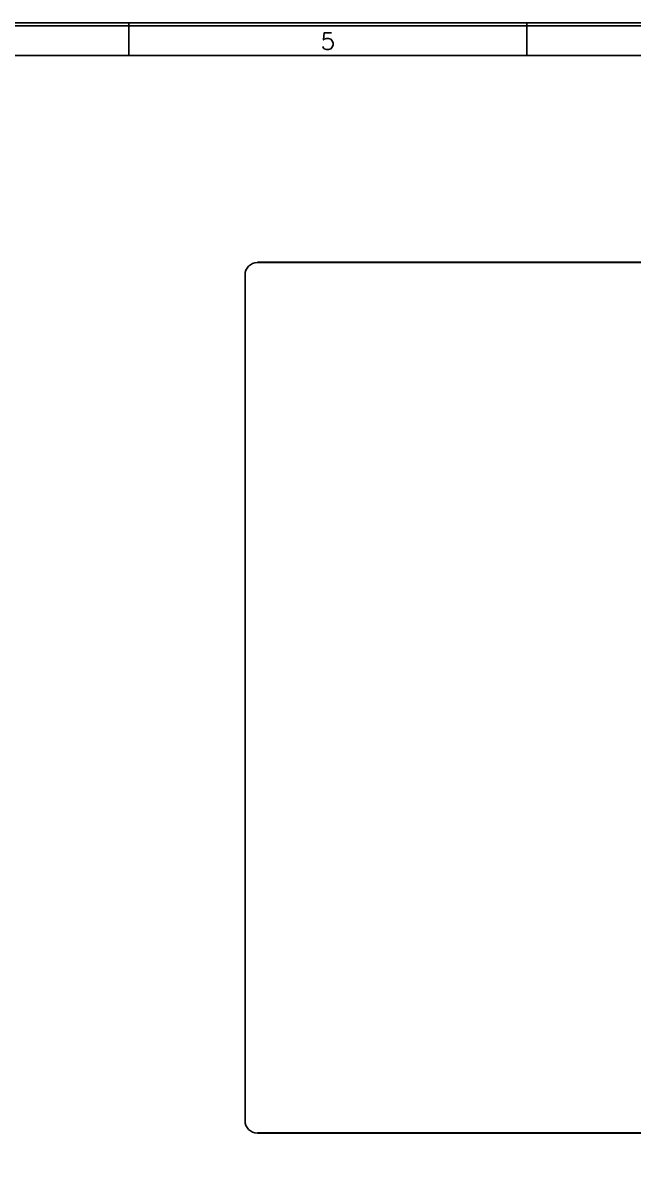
# Model space of a CAD drawing. Header units: millimetres. Extents: x 2473 to 2777, y 1336 to 1553.
# Drawn here: x 2600.6 to 2649.6, y 1460.7 to 1552.4 of the extents above; entities that cross this region are included whole.
import ezdxf
from ezdxf.enums import TextEntityAlignment as Align

# ---------------------------------------------------------------- set-up
doc = ezdxf.new("R2010")
doc.units = ezdxf.units.MM
for name, color, linetype in [('20', 2, 'Continuous'), ('30', 3, 'Continuous'), ('70', 7, 'Continuous')]:
    doc.layers.add(name, color=color, linetype=linetype)
doc.layers.add('Z_OM_OUTLINE', color=7, linetype='Continuous', lineweight=30)
doc.styles.add('SIMPLEX', font='SIMPLEX')

msp = doc.modelspace()

# ---------------------------------------------------------------- linework, layer by layer
msp.add_line((2618.442, 1532.11), (2618.442, 1464.11))
for centre, start, end in [((2619.442, 1532.11), 90, 180), ((2619.442, 1464.11), 180, 270)]:
    msp.add_arc(centre, 1, start, end)
at = {"layer": '20', "color": 7}
msp.add_line((2475.747, 1549.755), (2774.467, 1549.755), dxfattribs=at)
at = {"layer": '30', "color": 7}
for p, q in [((2609.107, 1549.755), (2609.107, 1552.395)), ((2641.107, 1549.755), (2641.107, 1552.395))]:
    msp.add_line(p, q, dxfattribs=at)
at = {"layer": '70', "color": 7}
for points in [[(2777.107, 1336.395), (2473.107, 1336.395), (2473.107, 1552.395), (2777.107, 1552.395)], [(2776.867, 1336.635), (2473.347, 1336.635), (2473.347, 1552.155), (2776.867, 1552.155)]]:
    msp.add_lwpolyline(points, close=True, dxfattribs=at)
at = {"layer": 'Z_OM_OUTLINE', "linetype": 'Continuous'}
for p, q in [((2688.442, 1533.11), (2619.442, 1533.11)), ((2688.442, 1463.11), (2619.442, 1463.11))]:
    msp.add_line(p, q, dxfattribs=at)

# ---------------------------------------------------------------- texts
at = {"layer": '30', "color": 7, "style": 'SIMPLEX'}
msp.add_text('5', height=1.36, dxfattribs=at).set_placement((2625.107, 1550.918), align=Align.MIDDLE)

doc.saveas('drawing.dxf')
